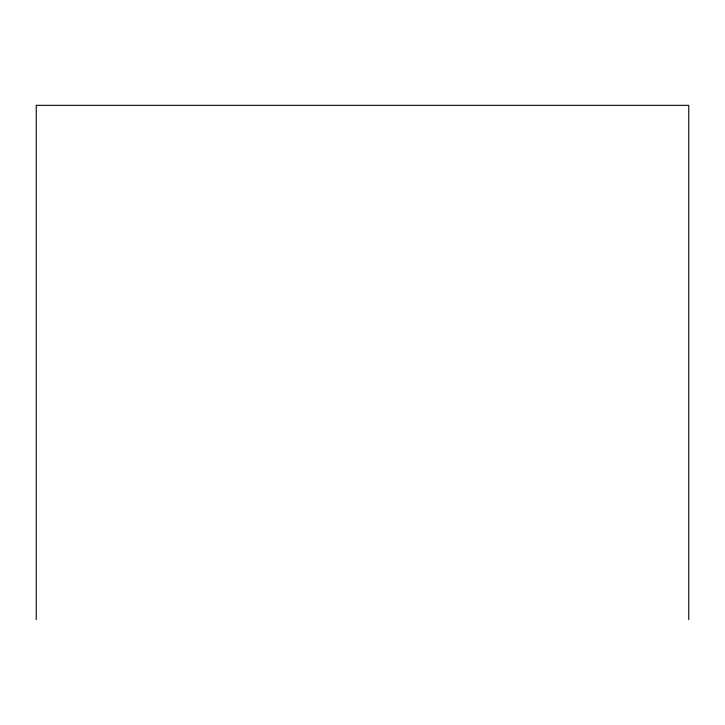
<?xml version="1.0" encoding="UTF-8"?>
<svg xmlns="http://www.w3.org/2000/svg" width="725" height="725" viewBox="0 0 725 725"><rect width="100%" height="100%" fill="white"/><g stroke="black" fill="none" stroke-linecap="round" stroke-linejoin="round"><path stroke-width="1.09" d="M688.75 619.667L688.75 105.333L36.25 105.333L36.25 619.667"/></g></svg>
